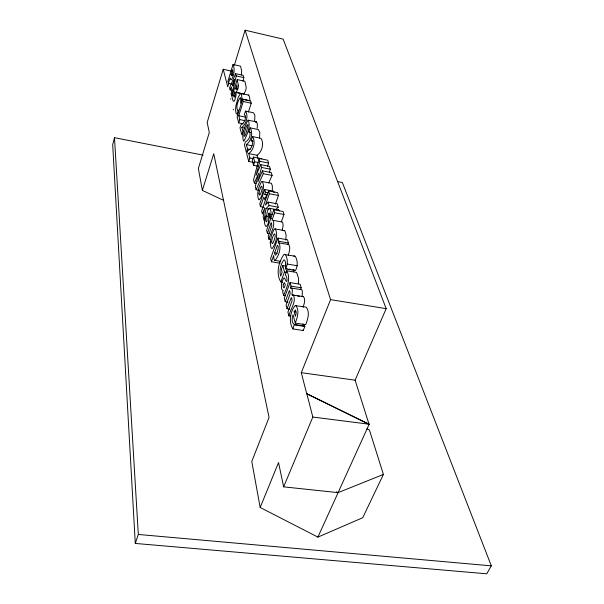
<?xml version="1.0" encoding="UTF-8"?>
<svg xmlns="http://www.w3.org/2000/svg" width="604" height="604" viewBox="0 0 604 604"><rect width="100%" height="100%" fill="white"/><g stroke="black" fill="none" stroke-linecap="round" stroke-linejoin="round"><path stroke-width="0.91" d="M241.94 99.041L241.57 94.564L240.43 93.446L238.165 97.44L236.036 105.315A8.479 1.925 -78.5 0 0 235.575 110.275L236.172 113.567L237.13 114.262L238.369 109.966L237.682 110.434C235.583 107.112 237.923 100.574 240.294 97.629A5.602 1.276 -78.4 0 1 240.762 99.26L240.611 103.239L241.94 99.041L249.837 100.74L249.671 97.335L248.72 95.1L236.172 92.45L237.984 88.75A3.79 0.846 -78.3 0 0 238.452 85.647M282.589 282.234L280.8 281.94C275.666 273.688 278.603 261.774 284.008 254.405L295.273 256.277C297.832 260.528 297.878 266.213 295.484 270.547L285.586 268.878L285.481 262.121L284.688 259.999L283.857 259.909C280.505 264.356 279.169 270.758 280.679 276.187L282.136 272.215L281.388 269.407L282.785 265.609L286.356 266.213M267.557 216.383C263.82 213.522 266.1 225.609 267.059 220.807C266.779 216.677 266.017 211.468 269.173 208.259L278.731 209.981L279.463 210.856M272.351 190.132L272.359 185.889L271.4 183.367A7.346 1.978 -79.3 0 0 270.962 183.231L262.113 181.525M257.198 128.275L257.387 124.047L256.481 121.827L247.889 120.211C244.831 126.312 241.17 134.345 243.578 141.102L243.986 141.019C247.036 134.934 250.781 126.84 248.304 120.113M285.775 240.166L286.145 235.167L284.914 230.819A7.852 2.265 -79.9 0 0 283.88 230.788M265.73 216.051L264.401 219.879A15.591 4.251 -79.6 0 0 264.907 224.56L265.549 226.16L266.304 226.545C269.731 223.269 268.478 217.787 268.501 213.522C270.826 210.479 267.912 219.962 271.611 218.399M268.584 190.924L269.369 193.748L265.435 205.103L268.146 202.113L277.259 203.812L278.225 207.21L269.074 205.511L266.002 208.576L264.054 220.347L263.155 216.881L264.68 208.07L262.385 213.922L261.638 211.053L268.584 190.924L277.651 192.653L278.467 195.469L275.409 204.175M241.358 74.934L241.683 70.743L240.52 66.153L233.038 64.477L227.897 81.283L228.425 83.337L231.74 84.062M298.353 283.872L298.595 278.467L296.579 272.427L286.643 270.751L285.337 274.782C287.761 277.153 287.655 286.432 284.597 277.976L283.601 278.218L282.098 281.532A5.708 1.684 -80.7 0 0 281.441 284.892L281.577 288.72L282.378 290.252L283.268 290.282L282.664 291.906L283.586 295.447L285.398 295.733M254.624 120.868L254.918 115.417L253.537 112.797L245.481 111.091L244.235 114.987L245.164 115.281C246.311 118.897 244.099 123.088 240.921 124.968L239.999 127.837L241.834 134.888L242.906 131.536L241.834 127.467C246.258 124.016 248.742 115.923 245.481 111.091M259.539 138.014L259.826 132.374L258.369 129.566L250.109 127.859L248.818 131.831L250.705 132.397M243.004 81.223L243.835 77.614L243.178 75.349L235.583 73.665L236.209 75.923L231.679 95.847L231.106 93.65L232.042 89.664L231.347 87.021L230.147 89.943L231.823 90.306M203.042 155.115L114.481 137.682L112.684 144.666L135.281 543.434L486.726 573.8L491.316 565.85L342.347 182.521L337.734 181.615M267.572 166.561L268.531 163.042L267.715 160.203L259.056 158.482L253.552 179.947L254.352 183.027L256.081 183.352M269.346 172.767L270.298 169.158L269.505 166.394L260.769 164.673L261.54 167.436L257.742 181.902L262.476 170.834L271.287 172.563L272.11 175.424L268.659 182.982M259.056 158.482L259.841 161.321L256.028 175.439L260.769 164.673M282.234 230.124L283.163 225.435L282.642 222.106L273.725 220.445M288.282 255.469C289.089 252.042 290.864 247.753 288.765 244.529L278.248 242.846L278.822 241.268L277.953 238.089L287.504 239.78L288.41 242.959L287.836 244.537M231.355 71.083L223.223 69.271L207.18 122.438L209.294 132.533L198.369 168.44L202.37 190.411L223.654 200.385M228.425 83.337L230.109 77.856L230.645 79.577A7.157 1.548 -78.2 0 0 231.664 79.388C234.073 74.904 235.084 69.317 233.038 64.477M231.068 74.715L232.623 69.649L232.827 72.654L231.755 75.794L231.068 74.715L232.736 75.085M228.833 83.224L227.731 86.817L223.223 69.271M234.344 65.247L245.096 30.2L283.155 39.124L386.175 308.652L355.114 380.195L369.089 424.393L306.704 393.695L301.298 372.676L330.569 299.637L245.096 30.2M202.37 190.411L213.741 153.733L269.067 417.424L251.785 461.486L260.173 507.481L317.908 537.107L362.755 517.711L383.404 474.434L369.437 430.04L366.9 428.787M230.63 99.26L230.796 98.724M236.202 92.352L243.91 94.02L245.722 90.434A3.783 0.868 -78.2 0 0 246.183 87.338L244.884 81.261L237.213 79.577L231.906 96.7L233.038 100.898L233.907 101.321A5.232 1.163 -78.4 0 0 234.956 99.524L235.968 95.877L236.172 92.45M233.431 95.726L234.767 91.438L235.19 94.05L234.216 97.282L233.431 95.726L235.137 96.089M235.681 88.494L236.813 84.854L237.13 87.036L236.172 89.732L235.681 88.494L237.387 88.871M233.325 109.769L233.499 109.218M248.38 112.08L251.234 103.208L250.577 100.943L242.657 99.237L237.123 116.768L238.723 122.937L243.133 123.858M238.723 122.937L239.788 119.6L238.776 115.749L243.284 101.502L242.657 99.237M250.109 127.859C253.469 132.812 251.083 141.245 246.357 144.635L247.481 148.931L246.372 152.336L244.439 144.9L245.383 141.978C248.765 140.226 251 135.87 249.784 132.185L248.871 132.019M252.933 141.132L251.211 140.596L252.517 136.587L260.89 138.301C264.424 143.261 262.053 151.997 257.062 155.243L248.705 153.575L249.867 157.991L248.735 161.427L253.771 162.423M261.917 158.769L253.416 157.078L252.276 160.521L253.544 165.292L257.81 166.13M253.544 165.292L254.692 161.827L253.416 157.078M135.281 543.434L138.316 534.457L114.481 137.682M274.057 192.578L273.665 191.196L264.703 189.49L259.773 203.88L260.505 206.689L264.076 207.353M260.505 206.689L263.812 197.055L264.862 199.781L266.341 195.492L265.911 194.277L264.748 194.345L265.458 192.261L264.703 189.49M269.762 218.059C271.204 215.167 271.747 210.932 269.55 208.282M281.343 221.834L283.978 214.465L283.117 211.491L273.816 209.769L266.628 230.23L267.413 233.257L269.263 233.589M267.413 233.257L271.09 222.823L271.543 222.959L271.823 225.669L268.206 236.307L269.014 239.403L270.705 239.697M273.816 209.769L274.639 212.744L272.034 220.143L272.955 220.067C275.9 226.311 269.913 233.446 269.014 239.403M277.953 238.089L270.615 258.527L271.445 261.758L280.082 263.231M271.445 261.758L273.672 255.56L273.967 259.176L274.616 260.339L280.709 261.381M274.639 252.887L277.357 245.322L277.802 245.556C279.569 247.255 275.205 260.158 274.639 252.887L277.236 253.34M303.057 307.33C304.106 304.069 305.835 299.652 303.51 296.624L291.974 295.009L292.366 290.335L291.845 288.372L290.403 287.889L291.053 286.16L290.079 282.589L300.173 284.257L301.185 287.821L300.528 289.55L290.403 287.889M280.8 281.94L284.492 271.943L282.785 265.609M285.586 268.878C287.927 264.522 287.934 258.867 285.45 254.578L284.763 254.224M283.586 295.447C286.568 287.949 291.415 278.671 286.643 270.751M290.079 282.589L284.273 298.097L285.216 301.706L287.957 302.143M285.216 301.706L289.346 290.72L289.814 290.886L290.162 293.823L286.077 305.043L287.043 308.735L289.807 309.173M287.043 308.735L291.219 297.689L291.724 297.893L292.057 300.86L287.919 312.125L288.901 315.892L290.758 316.179M288.901 315.892C290.033 309.573 296.896 301.638 293.28 294.971L292.691 294.865M292.864 328.931L294.314 324.469C291.181 322.612 292.094 317.696 293.031 314.684L295.258 323.087L305.684 324.688C307.761 319.395 310.237 311.958 306.145 307.149L295.16 305.586C290.131 311.679 288.553 322.03 292.864 328.931L303.253 330.509L304.839 326.47L302.906 323.827M295.258 323.087C297.296 317.764 299.78 310.381 295.801 305.511M260.173 507.481L278.535 462.573L283.631 486.847L338.097 492.637L383.404 474.434M306.704 393.695L369.165 424.219L317.908 537.107M283.631 486.847L312.827 417.047L306.772 393.521M235.583 73.665L229.596 87.844L230.147 89.943M254.352 183.027L258.708 173.197L255.281 186.591L256.096 189.724L258.716 190.222M256.096 189.724L263.269 173.703L262.476 170.834M294.163 311.717L295.243 310.063L295.688 310.162L296.164 313.363L295.394 316.315L294.163 311.717L295.885 311.981M255.56 122.453L256.481 121.827M275.726 209.648L278.225 207.21M277.946 210.192L278.731 209.981M248.705 153.575C253.604 150.23 255.93 141.6 252.517 136.587M251.264 140.792L252.2 140.989C253.438 144.703 251.196 149.15 247.716 150.834L246.749 153.786L248.735 161.427M293.793 256.096L294.578 255.915M302.906 296.519L302.174 296.655L302.332 290.818L301.607 289.626L300.528 289.55M248.259 95.138L248.72 95.1M278.248 242.846L279.161 242.838C281.343 248.395 278.806 256.028 275.062 260.399L274.616 260.339M138.316 534.457L491.316 565.85M312.827 417.047L369.165 424.219M301.298 372.676L355.114 380.195M294.314 324.469L304.726 326.062M294.427 324.877L304.839 326.47M292.895 295.16L295.681 295.605M297.53 295.907L299.388 296.202M330.569 299.637L386.175 308.652M291.053 286.16L301.185 287.821M284.492 271.943L286.288 272.245M287.361 264.061L297.289 265.752M285.496 268.546L287.293 268.848M289.097 269.15L290.894 269.452M292.691 269.762L294.495 270.063M278.822 241.268L288.41 242.959M274.994 228.908L284.424 230.607M271.075 214.322L272.925 214.662M268.425 214.027L270.267 214.367M265.798 216.292L267.617 216.625M266.002 208.576L268.735 209.082M274.639 212.744L283.978 214.465M269.369 193.748L278.467 195.469M264.748 194.345L267.444 194.85M265.458 192.261L268.161 192.774M263.269 173.703L272.11 175.424M254.692 161.827L258.112 162.506M261.54 167.436L270.298 169.158M249.867 157.991L253.235 158.656M259.841 161.321L268.531 163.042M247.481 148.931L250.252 149.482M246.357 144.635L251.853 145.745M251.211 140.596L252.88 140.936M241.834 127.467L244.514 128.018M238.776 115.749L245.798 117.221M239.788 119.6L245.088 120.702M243.284 101.502L251.234 103.208M236.209 75.923L243.835 77.614M336.42 491.792L338.097 492.637M302.846 330.078L303.253 330.509M293.363 269.988L293.869 271.792M237.213 79.577L238.452 85.647M257.062 155.243L258.036 158.776M268.146 202.113L269.074 205.511M270.222 242.347L270.954 247.648L271.83 248.531L272.359 248.365C275.99 243.072 278.142 235.243 275.469 229.127A7.875 2.205 -79.9 0 0 273.899 229.671L271.445 235.394L270.222 242.347M263.571 185.458C263.276 190.335 262.695 196.27 259.139 199.833L258.716 199.675C256.3 194.133 258.663 187.534 261.117 182.363A7.369 1.925 -79.3 0 1 262.536 181.661L263.571 185.458M247.942 124.975C247.821 126.961 245.164 138.316 243.933 136.217C244.076 134.216 246.674 122.906 247.942 124.975M271.672 241.6C272.049 247.753 275.318 237.606 275.167 235.764C274.79 229.731 271.528 239.773 271.672 241.6M259.041 193.537C259.441 199.078 262.302 189.346 262.219 187.746C261.819 182.31 258.965 191.944 259.041 193.537M283.216 284.62L283.268 287.179L284.152 287.904L285.352 284.695L284.257 282.596L283.216 284.62M234.375 79.645L232.872 86.115L232.412 84.409L234.375 79.645"/></g></svg>
